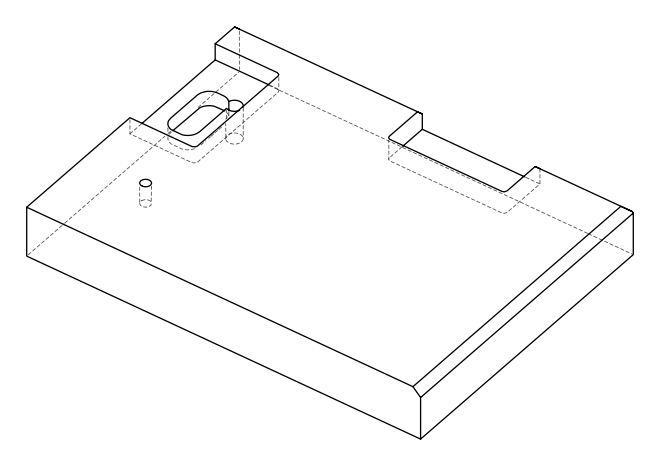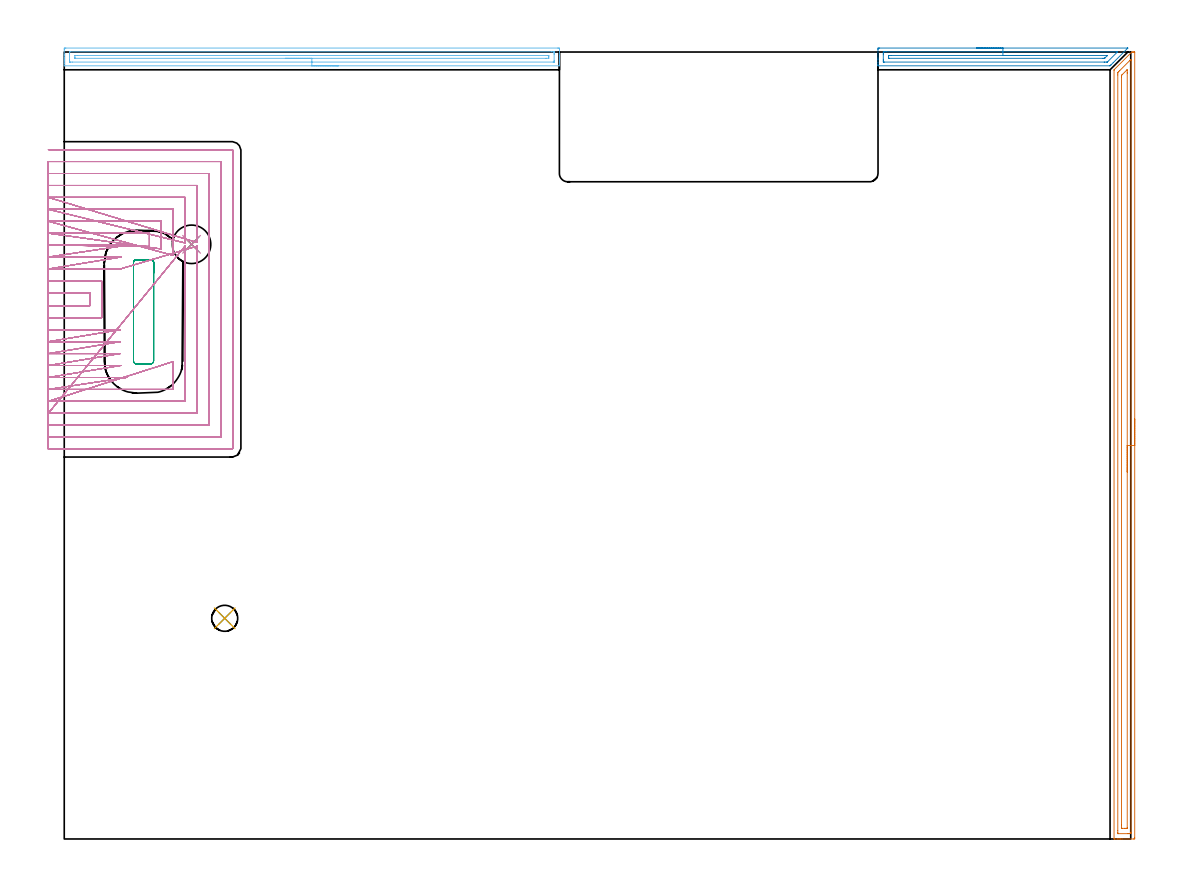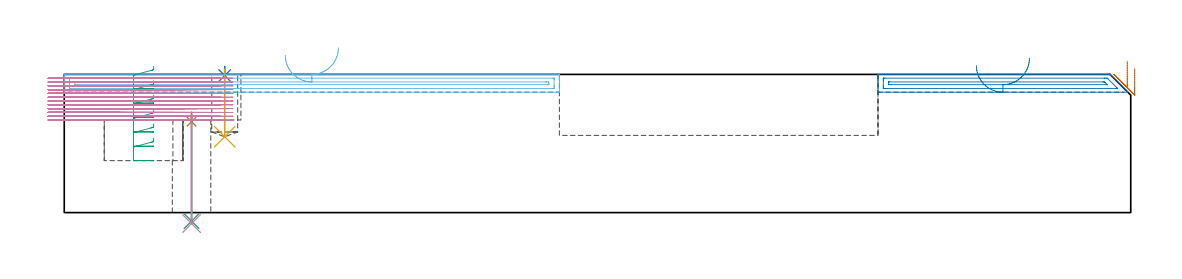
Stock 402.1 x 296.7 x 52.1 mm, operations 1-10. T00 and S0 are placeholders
(PLAN: 11 operations, 6 tool changes, 179.8 min)
(1 SPOT_DRILL | STEP1HOLE | NXT0321_9005460120000 | 0.03 min | 1854 mm3)
(2 SPOT_DRILL_1 | STEP1POCKET | NXT0321_9005460120000 | 0.03 min | 1 mm3)
(3 DRILL_THROUGH_HOLE_INTO_CENTER | STEP1HOLE | NXT0301_065 | 0.17 min | 2440 mm3)
(4 DRILL_TO_ENLARGE_THROUGH_HOLE | STEP1HOLE | NXT0301_106 | 0.17 min | 4288 mm3)
(5 DRILL_BLIND_HOLE_INTO_CENTER | STEP1POCKET | NXT0301_069 | 0.1 min | 1675 mm3)
(6 AREA_MILL | FG_CHAMFER_SURFACE | UGT0205_001 | 4.66 min | 4287 mm3)
(7 AREA_MILL_1 | FG_CHAMFER_SURFACE_1 | UGT0205_001 | 7.27 min | 9027 mm3)
(8 AREA_MILL_2 | FG_CHAMFER_SURFACE_2 | UGT0205_001 | 2.36 min | 2109 mm3)
(9 MILL_RECTANGULAR_POCKET | POCKET_RECTANGULAR_STRAIGHT | UGT0201_105 | Follow Part, ap 5.5, ae 75% | 1.91 min | 54353 mm3)
(10 MILL_SLOT | SLOT_PARTIAL_RECTANGULAR | UGT0201_014 | Follow Part, ap 1.5, ae 75% | 71.77 min | 104526 mm3)
(11 MILL_SLOT_1 | SLOT_PARTIAL_RECTANGULAR_1 | UGT0201_014 | Follow Part, ap 1.5, ae 75% | 91.33 min | 134811 mm3)
(TOOL NXT0321_9005460120000 | NC Spot Drill, 142deg, 12mm, Carbide, Uncoated | D12 PA142 FL30 Z2)
(TOOL NXT0301_065 | Carbide Drill 9.4mm [860.1-0940-075A1-MM 2214] | D9.4 PA140 FL98 Z2)
(TOOL NXT0301_106 | Carbide Drill 14.5mm [860.1-1450-073A1-MM 2214] | D14.5 PA140 FL83 Z2)
(TOOL NXT0301_069 | Carbide Drill 9.8mm [860.1-0980-029A1-MM 2214] | D9.8 PA140 FL47 Z2)
(TOOL UGT0205_001 | Chamfer Mill 20 x 3 x 45 deg. | D20 FL50 Z2)
(TOOL UGT0201_105 | End Mill 22 mm | D22 FL25 Z2)
(TOOL UGT0201_014 | End mill 6 mm | D6 FL24 Z4)
(OP 1 SPOT_DRILL)
G17 G21 G94 G90
T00 M6
G54
G17 G0 G90 X48. Y224.2 S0 M3
G43 Z62.1 H0
G94 G81 G98 Z34.272 F250. R37.9
G80
M5
M2
(OP 2 SPOT_DRILL_1)
G17 G21 G94 G90
T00 M6
G54
G17 G0 G90 X60.5 Y83.2 S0 M3
G43 Z62.1 H0
G94 G81 G98 Z51.678 F250. R55.1
G80
M5
M2
(OP 3 DRILL_THROUGH_HOLE_INTO_CENTER)
G17 G21 G94 G90
T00 M6
G54
G17 G0 G90 X48. Y224.2 S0 M3
G43 Z62.1 H1
G94 G73 G98 Z-3.211 F250. Q7.622 R36.9
G80
M5
M2
(OP 4 DRILL_TO_ENLARGE_THROUGH_HOLE)
G17 G21 G94 G90
T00 M6
G54
G17 G0 G90 X48. Y224.2 S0 M3
G43 Z62.1 H1
G94 G81 G98 Z-4.139 F250. R36.9
G80
M5
M2
(OP 5 DRILL_BLIND_HOLE_INTO_CENTER)
G17 G21 G94 G90
T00 M6
G54
G17 G0 G90 X60.5 Y83.2 S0 M3
G43 Z62.1 H1
G94 G81 G98 Z28.6 F250. R54.1
G80
M5
M2
(OP 6 AREA_MILL)
G17 G21 G94 G90
T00 M6
G54
G17 G0 G90 X103.35 Y291.5 S1061 M3
G43 Z62.1 H0
G94 G1 X103.312 Z61.228 F250.
X103.198 Z60.363
X103.009 Z59.512
X102.747 Z58.68
X102.413 Z57.874
X102.01 Z57.1
X101.542 Z56.364
X101.01 Z55.672
X100.421 Z55.029
X99.778 Z54.44
X99.086 Z53.908
X98.35 Z53.44
X97.576 Z53.037
X96.77 Z52.703
X95.938 Z52.441
X95.087 Z52.252
X94.222 Z52.138
X93.35 Z52.1
X0.151
X0.01 Y291.503 Z52.088
X0.002 Y291.601 Z51.991
X0. Y291.705 Z51.894
Y292.393 Z51.207
Y292.953 Z50.646
Y293.544 Z50.052
Y293.839 Z49.758
Y294.415 Z49.182
Y294.71 Z48.887
Y295.285 Z48.309
Y295.868 Z47.727
Y297.61 Z45.986
X0.003 Y297.898 Z45.699
X0.01 Y298.193 Z45.403
X0.29 Y298.198 Z45.4
X0.597 Y298.2
X186.103
X186.41 Y298.198
X186.69 Y298.193 Z45.403
X186.7 Y297.898 Z45.699
Y295.285 Z48.309
Y294.71 Z48.887
Y294.415 Z49.182
Y293.839 Z49.758
Y293.544 Z50.052
Y292.953 Z50.646
Y292.673 Z50.926
Y291.705 Z51.894
X186.698 Y291.601 Z51.991
X186.69 Y291.503 Z52.088
X186.549 Y291.5 Z52.1
X93.35
Y292.914 Z50.686
X3.026
X2.381 Y292.916 Z50.684
X2.13 Y292.918 Z50.682
X2.041 Y292.921 Z50.679
X2.009 Y292.927 Z50.673
X2.007 Y292.945 Z50.655
X2.002 Y293.043 Z50.557
X2. Y293.544 Z50.056
Y293.916 Z49.684
Y296.156 Z47.444
Y296.528 Z47.072
X2.003 Y296.652 Z46.948
X2.007 Y296.751 Z46.849
X2.01 Y296.777 Z46.823
X2.021 Y296.78 Z46.82
X2.059 Y296.782 Z46.818
X2.381 Y296.785 Z46.815
X183.675 Y296.786 Z46.814
X184.319 Y296.784 Z46.816
X184.57 Y296.782 Z46.818
X184.659 Y296.779 Z46.821
X184.691 Y296.773 Z46.827
X184.693 Y296.755 Z46.845
X184.698 Y296.657 Z46.943
X184.7 Y296.156 Z47.444
Y295.784 Z47.816
Y293.544 Z50.056
Y293.172 Z50.428
X184.698 Y293.048 Z50.552
X184.693 Y292.949 Z50.651
X184.69 Y292.923 Z50.677
X184.679 Y292.921 Z50.679
X184.641 Y292.918 Z50.682
X184.319 Y292.915 Z50.685
X93.35 Y292.914 Z50.686
Y294.328 Z49.272
X4.252 Y294.329 Z49.271
X4.165 Y294.33 Z49.27
X4.077 Y294.333 Z49.267
X4.025 Y294.335 Z49.265
X4.01 Y294.363 Z49.237
X4.007 Y294.415 Z49.185
X4.002 Y294.573 Z49.027
X4.008 Y295.285 Z48.315
X4.01 Y295.359 Z48.241
X4.083 Y295.365 Z48.235
X4.165 Y295.368 Z48.232
X4.968 Y295.371 Z48.229
X5.056 Y295.372 Z48.228
X182.448 Y295.371 Z48.229
X182.536 Y295.37 Z48.23
X182.623 Y295.367 Z48.233
X182.676 Y295.365 Z48.235
X182.69 Y295.337 Z48.263
X182.693 Y295.285 Z48.315
X182.698 Y295.127 Z48.473
X182.692 Y294.415 Z49.185
X182.69 Y294.341 Z49.259
X182.618 Y294.335 Z49.265
X182.536 Y294.332 Z49.268
X181.732 Y294.329 Z49.271
X181.644 Y294.328 Z49.272
X93.35
X92.478 Z49.31
X91.614 Z49.423
X90.762 Z49.612
X89.93 Z49.875
X89.124 Z50.208
X88.35 Z50.611
X87.614 Z51.08
X86.922 Z51.611
X86.279 Z52.2
X85.69 Z52.844
X85.159 Z53.536
X84.69 Z54.272
X84.287 Z55.045
X83.953 Z55.851
X83.691 Z56.683
X83.502 Z57.535
X83.388 Z58.4
X83.35 Z59.272
G0 Z62.1
M5
M2
(OP 7 AREA_MILL_1)
G17 G21 G94 G90
T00 M6
G54
G17 G0 G90 X403.6 Y158.35 S1061 M3
G43 Z62.1 H0
Z54.3
G94 G1 Y158.312 Z53.428 F250.
Y158.198 Z52.564
Y158.009 Z51.712
Y157.747 Z50.88
Y157.413 Z50.074
Y157.01 Z49.3
Y156.542 Z48.564
Y156.01 Z47.872
Y155.421 Z47.229
Y154.778 Z46.64
Y154.086 Z46.109
Y153.35 Z45.64
Y152.576 Z45.237
Y151.77 Z44.903
Y150.938 Z44.641
Y150.086 Z44.452
Y149.222 Z44.338
Y148.35 Z44.3
X403.599 Y0.609 Z44.301
X403.596 Y0.214 Z44.302
X403.592 Y0.01 Z44.305
X403.209 Y0. Z44.688
X398.823 Z49.071
X398.265 Z49.632
X397.946 Z49.95
X397.388 Z50.508
X397.069 Z50.826
X396.085 Z51.814
X395.94 Y0.002 Z51.952
X395.802 Y0.01 Z52.088
X395.8 Y0.163 Z52.1
Y289.842
X395.803 Y289.995 Z52.089
X395.909 Y290.11 Z51.989
X402.344 Y296.544 Z45.556
X402.499 Y296.69 Z45.394
X402.649 Y296.699 Z45.245
X402.967 Y296.7 Z44.932
X403.209 Z44.691
X403.448 Z44.452
X403.594 Y296.69 Z44.305
X403.6 Y296.661 Z44.3
Y148.35
X402.186 Z45.714
X402.185 Y2.543 Z45.715
X402.184 Y2.394 Z45.716
X402.179 Y2.032 Z45.721
X401.832 Y2.009 Z46.068
X401.454 Y2.004 Z46.446
X400.964 Y2. Z46.936
X397.455 Z50.445
X397.282 Y2.003 Z50.618
X397.253 Y2.005 Z50.647
X397.227 Y2.009 Z50.673
X397.221 Y2.045 Z50.679
X397.216 Y2.244 Z50.684
X397.215 Y2.394 Z50.685
X397.214 Y3.139 Z50.686
X397.215 Y288.057 Z50.685
X397.219 Y288.797 Z50.681
X397.221 Y288.95 Z50.679
X397.581 Y289.321 Z50.319
X397.946 Y289.695 Z49.954
X401.663 Y293.413 Z46.237
X401.836 Y293.581 Z46.064
X402.006 Y293.744 Z45.894
X402.179 Y293.891 Z45.721
X402.184 Y293.563 Z45.716
X402.185 Y293.413 Z45.715
X402.186 Y148.35 Z45.714
X400.772 Z47.128
X400.771 Y4.18 Z47.129
X400.77 Y4.081 Z47.13
X400.767 Y4.032 Z47.133
X400.765 Y4.015 Z47.135
X400.746 Y4.008 Z47.154
X400.577 Y4.004 Z47.323
X399.876 Y4. Z48.024
X399.7 Z48.2
X398.998 Y4.001 Z48.902
X398.823 Y4.005 Z49.077
X398.653 Y4.01 Z49.247
X398.635 Y4.18 Z49.265
X398.633 Y4.373 Z49.267
X398.629 Y5.072 Z49.271
Y5.27
Y287.362
X398.631 Y287.709 Z49.269
X398.634 Y287.882 Z49.266
X398.635 Y287.921 Z49.265
X398.668 Y287.959 Z49.232
X398.757 Y288.057 Z49.143
X400.56 Y289.86 Z47.34
X400.577 Y289.874 Z47.323
X400.765 Y290.023 Z47.135
X400.768 Y289.842 Z47.132
X400.77 Y289.646 Z47.13
X400.771 Y288.95 Z47.129
Y288.752
X400.772 Y148.35 Z47.128
Y147.478 Z47.167
Y146.614 Z47.28
Y145.762 Z47.469
Y144.93 Z47.732
Y144.124 Z48.065
Y143.35 Z48.468
Y142.614 Z48.937
Y141.922 Z49.468
Y141.279 Z50.057
Y140.69 Z50.701
Y140.158 Z51.393
Y139.69 Z52.128
Y139.287 Z52.902
Y138.953 Z53.708
Y138.691 Z54.54
Y138.502 Z55.392
Y138.388 Z56.257
Y138.35 Z57.128
G0 Z62.1
M5
M2
(OP 8 AREA_MILL_2)
G17 G21 G94 G90
T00 M6
G54
G17 G0 G90 X343.9 Y298.2 S1061 M3
G43 Z62.1 H0
Z55.4
G94 G1 X343.938 Z54.528 F250.
X344.052 Z53.664
X344.241 Z52.812
X344.503 Z51.98
X344.837 Z51.174
X345.24 Z50.4
X345.709 Z49.664
X346.24 Z48.972
X346.829 Z48.329
X347.472 Z47.74
X348.164 Z47.208
X348.9 Z46.74
X349.674 Z46.337
X350.48 Z46.003
X351.312 Z45.741
X352.164 Z45.552
X353.028 Z45.438
X353.9 Z45.4
X400.852
X400.9 Y298.198 Z45.398
X400.958 Y298.196 Z45.396
X400.975 Y298.193 Z45.398
X400.983 Y298.191 Z45.4
X400.951 Y298.147 Z45.445
X400.866 Y298.064 Z45.532
X400.823 Y298.022 Z45.576
X395.473 Y292.673 Z50.926
X394.603 Y291.802 Z51.796
X394.567 Y291.766 Z51.833
X394.38 Y291.581 Z52.016
X394.295 Y291.503 Z52.089
X394.12 Y291.5 Z52.1
X306.977
X306.81 Y291.503 Z52.088
X306.803 Y291.618 Z51.974
X306.8 Y291.739 Z51.86
Y291.983 Z51.616
Y292.673 Z50.922
Y293.889 Z49.708
Y294.415 Z49.18
Y297.635 Z45.962
X306.804 Y297.898 Z45.699
X306.81 Y298.194 Z45.403
X307.116 Y298.198 Z45.401
X307.424 Y298.2 Z45.4
X353.9
Y296.786 Z46.814
X396.603 Y296.785 Z46.815
X396.801
X397.053 Y296.782 Z46.818
X397.107 Y296.779 Z46.821
X397.087 Y296.749 Z46.851
X396.909 Y296.562 Z47.038
X396.801 Y296.451 Z47.149
X393.452 Y293.102 Z50.498
X393.36 Y293.013 Z50.587
X393.297 Y292.954 Z50.646
X393.261 Y292.923 Z50.677
X393.226 Y292.921 Z50.679
X392.976 Y292.917 Z50.683
X392.332 Y292.915 Z50.685
X392.085 Y292.914 Z50.686
X309.212 Y292.915 Z50.685
X308.961 Y292.917 Z50.683
X308.854 Y292.921 Z50.679
X308.81 Y292.923 Z50.677
X308.808 Y292.948 Z50.652
X308.802 Y293.072 Z50.528
X308.8 Y293.544 Z50.056
Y293.945 Z49.655
Y295.686 Z47.914
X308.801 Y296.156 Z47.444
X308.803 Y296.554 Z47.046
X308.81 Y296.69 Z46.91
X308.817 Y296.779 Z46.821
X308.889 Y296.781 Z46.819
X309.212 Y296.784 Z46.816
X309.46 Y296.785 Z46.815
X310.105 Y296.786 Z46.814
X353.9
Y295.372 Z48.228
X393.138 Y295.371 Z48.229
X393.174 Y295.37 Z48.23
X393.226 Y295.367 Z48.233
X393.242 Y295.366 Z48.234
X393.238 Y295.349 Z48.251
X393.226 Y295.327 Z48.273
X393.206 Y295.305 Z48.295
X393.186 Y295.285 Z48.315
X392.332 Y294.431 Z49.169
X392.315 Y294.415 Z49.185
X392.263 Y294.365 Z49.235
X392.238 Y294.344 Z49.256
X392.227 Y294.337 Z49.263
X392.146 Y294.335 Z49.265
X391.792 Y294.33 Z49.27
X391.615 Y294.329 Z49.271
X310.999
X310.911 Y294.33 Z49.27
X310.852 Y294.333 Z49.267
X310.813 Y294.335 Z49.265
X310.81 Y294.351 Z49.249
X310.805 Y294.415 Z49.185
X310.801 Y294.608 Z48.992
Y295.285 Z48.315
X310.802 Y295.334 Z48.266
X310.806 Y295.357 Z48.243
X310.809 Y295.364 Z48.236
X310.824 Y295.366 Z48.234
X310.912 Y295.37 Z48.23
X310.999 Y295.371 Z48.229
X311.804 Y295.372 Z48.228
X353.9
X354.772 Z48.266
X355.637 Z48.38
X356.488 Z48.569
X357.32 Z48.832
X358.126 Z49.165
X358.9 Z49.568
X359.636 Z50.037
X360.328 Z50.568
X360.971 Z51.157
X361.56 Z51.801
X362.092 Z52.493
X362.56 Z53.228
X362.963 Z54.002
X363.297 Z54.808
X363.559 Z55.64
X363.748 Z56.492
X363.862 Z57.357
X363.9 Z58.228
G0 Z62.1
M5
M2
(OP 9 MILL_RECTANGULAR_POCKET)
G17 G21 G94 G90
T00 M6
G54
G17 G0 G90 X33.7 Y213.269 S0 M3
G43 Z62.1 H0
Z55.1
G94 G1 X33.699 Y217.249 Z54.034 F250.
X33.679 Y217.733 Z53.904
X33.329 Y218.067 Z53.774
X33.217 Y218.175 Z53.732
X32.95 Y218.323 Z53.651
X32.655 Y218.4 Z53.569
X27.145 Z52.092
X26.766 Y218.286 Z51.986
X26.444 Y218.056 Z51.88
X26.214 Y217.734 Z51.774
X26.1 Y217.355 Z51.669
Y217.2 Z51.627
Y198.75 Z46.683
Y180.3 F500.
G3 X27.3 Y179.1 R1.2
G1 X32.5
G3 X33.7 Y180.3 R1.2
G1 Y217.2
X33.699 Y217.249
X33.679 Y217.733
X33.329 Y218.067
G3 X32.5 Y218.4 R1.2
G1 X27.3
G3 X26.1 Y217.2 R1.2
G1 Y198.75
Y197.75
G0 X33.7 Y213.269 Z49.683
G1 X33.699 Y217.249 Z48.617 F250.
X33.679 Y217.733 Z48.487
X33.329 Y218.067 Z48.357
X33.217 Y218.175 Z48.316
X32.95 Y218.323 Z48.234
X32.655 Y218.4 Z48.152
X27.145 Z46.676
X26.766 Y218.286 Z46.57
X26.444 Y218.056 Z46.464
X26.214 Y217.734 Z46.358
X26.1 Y217.355 Z46.252
Y217.2 Z46.21
Y198.75 Z41.267
Y180.3 F500.
G3 X27.3 Y179.1 R1.2
G1 X32.5
G3 X33.7 Y180.3 R1.2
G1 Y217.2
X33.699 Y217.249
X33.679 Y217.733
X33.329 Y218.067
G3 X32.5 Y218.4 R1.2
G1 X27.3
G3 X26.1 Y217.2 R1.2
G1 Y198.75
Y197.75
G0 X33.7 Y213.269 Z44.267
G1 X33.699 Y217.249 Z43.2 F250.
X33.679 Y217.733 Z43.071
X33.329 Y218.067 Z42.941
X33.217 Y218.175 Z42.899
X32.95 Y218.323 Z42.817
X32.655 Y218.4 Z42.736
X27.145 Z41.259
X26.766 Y218.286 Z41.153
X26.444 Y218.056 Z41.047
X26.214 Y217.734 Z40.941
X26.1 Y217.355 Z40.835
Y217.2 Z40.794
Y198.75 Z35.85
Y180.3 F500.
G3 X27.3 Y179.1 R1.2
G1 X32.5
G3 X33.7 Y180.3 R1.2
G1 Y217.2
X33.699 Y217.249
X33.679 Y217.733
X33.329 Y218.067
G3 X32.5 Y218.4 R1.2
G1 X27.3
G3 X26.1 Y217.2 R1.2
G1 Y198.75
Y197.75
G0 X33.7 Y213.269 Z38.85
G1 X33.699 Y217.249 Z37.784 F250.
X33.679 Y217.733 Z37.654
X33.329 Y218.067 Z37.524
X33.217 Y218.175 Z37.483
X32.95 Y218.323 Z37.401
X32.655 Y218.4 Z37.319
X27.145 Z35.843
X26.766 Y218.286 Z35.737
X26.444 Y218.056 Z35.631
X26.214 Y217.734 Z35.525
X26.1 Y217.355 Z35.419
Y217.2 Z35.377
Y198.75 Z30.433
Y180.3 F500.
G3 X27.3 Y179.1 R1.2
G1 X32.5
G3 X33.7 Y180.3 R1.2
G1 Y217.2
X33.699 Y217.249
X33.679 Y217.733
X33.329 Y218.067
G3 X32.5 Y218.4 R1.2
G1 X27.3
G3 X26.1 Y217.2 R1.2
G1 Y198.75
Y197.75
G0 X33.7 Y213.269 Z33.433
G1 X33.699 Y217.249 Z32.367 F250.
X33.679 Y217.733 Z32.237
X33.329 Y218.067 Z32.107
X33.217 Y218.175 Z32.066
X32.95 Y218.323 Z31.984
X32.655 Y218.4 Z31.902
X27.145 Z30.426
X26.766 Y218.286 Z30.32
X26.444 Y218.056 Z30.214
X26.214 Y217.734 Z30.108
X26.1 Y217.355 Z30.002
Y217.2 Z29.96
Y198.75 Z25.017
Y180.3 F500.
G3 X27.3 Y179.1 R1.2
G1 X32.5
G3 X33.7 Y180.3 R1.2
G1 Y217.2
X33.699 Y217.249
X33.679 Y217.733
X33.329 Y218.067
G3 X32.5 Y218.4 R1.2
G1 X27.3
G3 X26.1 Y217.2 R1.2
G1 Y198.75
Y197.75
G0 X33.7 Y213.269 Z28.017
G1 X33.699 Y217.249 Z26.95 F250.
X33.679 Y217.733 Z26.821
X33.329 Y218.067 Z26.691
X33.217 Y218.175 Z26.649
X32.95 Y218.323 Z26.567
X32.655 Y218.4 Z26.486
X27.145 Z25.009
X26.766 Y218.286 Z24.903
X26.444 Y218.056 Z24.797
X26.214 Y217.734 Z24.691
X26.1 Y217.355 Z24.585
Y217.2 Z24.544
Y198.75 Z19.6
Y180.3 F500.
G3 X27.3 Y179.1 R1.2
G1 X32.5
G3 X33.7 Y180.3 R1.2
G1 Y217.2
X33.699 Y217.249
X33.679 Y217.733
X33.329 Y218.067
G3 X32.5 Y218.4 R1.2
G1 X27.3
G3 X26.1 Y217.2 R1.2
G1 Y198.75
Y197.75
G0 Z62.1
M5
M2
(OP 10 MILL_SLOT)
G17 G21 G94 G90
T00 M6
G54
G17 G0 G90 X-6. Y201. S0 M3
G43 Z62.1 H0
Z50.667
G94 G1 X-3. F250.
X9.6 F500.
Y205.9
X-3.
X-6. F250.
Y196.5
X-3.
X14.1 F500.
Y210.4
X-3.
X-6. F250.
Y192.
X-3.
X18.1 F500.
X21.1 F250.
X-6. Y187.5 F500.
X-3. F250.
X18.1 F500.
X21.1 F250.
X-6. Y183. F500.
X-3. F250.
X18.1 F500.
X21.1 F250.
X-6. Y178.5 F500.
X-3. F250.
X18.283 F500.
X21.283 F250.
X-6. Y174. F500.
X-3. F250.
X20.577 F500.
X23.577 F250.
X-6. Y169.5 F500.
X-3. F250.
X41.1 F500.
Y176.992
Y179.992 F250.
X-6. Y165. F500.
X-3. F250.
X45.6 F500.
Y220.598
Y223.598 F250.
X-6. Y160.5 F500.
X-3. F250.
X50.1 F500.
Y220.51
Y223.51 F250.
X21.1 Y214.9 F500.
X18.1 F250.
X-3. F500.
X-6. F250.
X21.367 Y219.4 F500.
X18.367 F250.
X-3. F500.
X-6. F250.
X23.974 Y223.9 F500.
X20.974 F250.
X-3. F500.
X-6. F250.
X32.1 Y223.409 F500.
Y226.409 F250.
Y228.4 F500.
X-3.
X-6. F250.
X36.6 Y222.447 F500.
Y225.447 F250.
Y232.9 F500.
X-3.
X-6. F250.
X41.1 Y220.001 F500.
Y223.001 F250.
Y237.4 F500.
X-3.
X-6. F250.
X45.6 Y224.703 F500.
Y227.703 F250.
Y241.9 F500.
X-3.
X-6. F250.
X50.1 Y224.879 F500.
Y227.879 F250.
Y246.4 F500.
X-3.
X-6. F250.
Y156.
X-3.
X54.6 F500.
Y250.9
X-3.
X-6. F250.
Y151.5
X-3.
X59.1 F500.
Y255.4
X-3.
X-6. F250.
Y147.
X-3.
X63.2 F500.
G3 X63.6 Y147.4 R0.4
G1 Y259.5
G3 X63.2 Y259.9 R0.4
G1 X-3.
X-6. F250.
G0 Y201. Z49.233
G1 X-3.
X9.6 F500.
Y205.9
X-3.
X-6. F250.
Y196.5
X-3.
X14.1 F500.
Y210.4
X-3.
X-6. F250.
Y192.
X-3.
X18.1 F500.
X21.1 F250.
X-6. Y187.5 F500.
X-3. F250.
X18.1 F500.
X21.1 F250.
X-6. Y183. F500.
X-3. F250.
X18.1 F500.
X21.1 F250.
X-6. Y178.5 F500.
X-3. F250.
X18.283 F500.
X21.283 F250.
X-6. Y174. F500.
X-3. F250.
X20.577 F500.
X23.577 F250.
X-6. Y169.5 F500.
X-3. F250.
X41.1 F500.
Y176.992
Y179.992 F250.
X-6. Y165. F500.
X-3. F250.
X45.6 F500.
Y220.598
Y223.598 F250.
X-6. Y160.5 F500.
X-3. F250.
X50.1 F500.
Y220.51
Y223.51 F250.
X21.1 Y214.9 F500.
X18.1 F250.
X-3. F500.
X-6. F250.
X21.367 Y219.4 F500.
X18.367 F250.
X-3. F500.
X-6. F250.
X23.974 Y223.9 F500.
X20.974 F250.
X-3. F500.
X-6. F250.
X32.1 Y223.409 F500.
Y226.409 F250.
Y228.4 F500.
X-3.
X-6. F250.
X36.6 Y222.447 F500.
Y225.447 F250.
Y232.9 F500.
X-3.
X-6. F250.
X41.1 Y220.001 F500.
Y223.001 F250.
Y237.4 F500.
X-3.
X-6. F250.
X45.6 Y224.703 F500.
Y227.703 F250.
Y241.9 F500.
X-3.
X-6. F250.
X50.1 Y224.879 F500.
Y227.879 F250.
Y246.4 F500.
X-3.
X-6. F250.
Y156.
X-3.
X54.6 F500.
Y250.9
X-3.
X-6. F250.
Y151.5
X-3.
X59.1 F500.
Y255.4
X-3.
X-6. F250.
Y147.
X-3.
X63.2 F500.
G3 X63.6 Y147.4 R0.4
G1 Y259.5
G3 X63.2 Y259.9 R0.4
G1 X-3.
X-6. F250.
G0 Y201. Z47.8
G1 X-3.
X9.6 F500.
Y205.9
X-3.
X-6. F250.
Y196.5
X-3.
X14.1 F500.
Y210.4
X-3.
X-6. F250.
Y192.
X-3.
X18.1 F500.
X21.1 F250.
X-6. Y187.5 F500.
X-3. F250.
X18.1 F500.
X21.1 F250.
X-6. Y183. F500.
X-3. F250.
X18.1 F500.
X21.1 F250.
X-6. Y178.5 F500.
X-3. F250.
X18.283 F500.
X21.283 F250.
X-6. Y174. F500.
X-3. F250.
X20.576 F500.
X23.576 F250.
X-6. Y169.5 F500.
X-3. F250.
X41.1 F500.
Y176.992
Y179.992 F250.
X-6. Y165. F500.
X-3. F250.
X45.6 F500.
Y220.598
Y223.598 F250.
X-6. Y160.5 F500.
X-3. F250.
X50.1 F500.
Y220.51
Y223.51 F250.
X21.1 Y214.9 F500.
X18.1 F250.
X-3. F500.
X-6. F250.
X21.367 Y219.4 F500.
X18.367 F250.
X-3. F500.
X-6. F250.
X23.973 Y223.9 F500.
X20.973 F250.
X-3. F500.
X-6. F250.
X32.1 Y223.409 F500.
Y226.409 F250.
Y228.4 F500.
X-3.
X-6. F250.
X36.6 Y222.447 F500.
Y225.447 F250.
Y232.9 F500.
X-3.
X-6. F250.
X41.1 Y220. F500.
Y223. F250.
Y237.4 F500.
X-3.
X-6. F250.
X45.6 Y224.703 F500.
Y227.703 F250.
Y241.9 F500.
X-3.
X-6. F250.
X50.1 Y224.88 F500.
Y227.88 F250.
Y246.4 F500.
X-3.
X-6. F250.
Y156.
X-3.
X54.6 F500.
Y250.9
X-3.
X-6. F250.
Y151.5
X-3.
X59.1 F500.
Y255.4
X-3.
X-6. F250.
Y147.
X-3.
X63.2 F500.
G3 X63.6 Y147.4 R0.4
G1 Y259.5
G3 X63.2 Y259.9 R0.4
G1 X-3.
X-6. F250.
G0 Y201. Z46.367
G1 X-3.
X9.6 F500.
Y205.9
X-3.
X-6. F250.
Y196.5
X-3.
X14.1 F500.
Y210.4
X-3.
X-6. F250.
Y192.
X-3.
X18.1 F500.
X21.1 F250.
X-6. Y187.5 F500.
X-3. F250.
X18.1 F500.
X21.1 F250.
X-6. Y183. F500.
X-3. F250.
X18.1 F500.
X21.1 F250.
X-6. Y178.5 F500.
X-3. F250.
X18.283 F500.
X21.283 F250.
X-6. Y174. F500.
X-3. F250.
X20.576 F500.
X23.576 F250.
X-6. Y169.5 F500.
X-3. F250.
X41.1 F500.
Y176.992
Y179.992 F250.
X-6. Y165. F500.
X-3. F250.
X45.6 F500.
Y220.598
Y223.598 F250.
X-6. Y160.5 F500.
X-3. F250.
X50.1 F500.
Y220.51
Y223.51 F250.
X21.1 Y214.9 F500.
X18.1 F250.
X-3. F500.
X-6. F250.
X21.367 Y219.4 F500.
X18.367 F250.
X-3. F500.
X-6. F250.
X23.973 Y223.9 F500.
X20.973 F250.
X-3. F500.
X-6. F250.
X32.1 Y223.409 F500.
Y226.409 F250.
Y228.4 F500.
X-3.
X-6. F250.
X36.6 Y222.447 F500.
Y225.447 F250.
Y232.9 F500.
X-3.
X-6. F250.
X41.1 Y220. F500.
Y223. F250.
Y237.4 F500.
X-3.
X-6. F250.
X45.6 Y224.703 F500.
Y227.703 F250.
Y241.9 F500.
X-3.
X-6. F250.
X50.1 Y224.88 F500.
Y227.88 F250.
Y246.4 F500.
X-3.
X-6. F250.
Y156.
X-3.
X54.6 F500.
Y250.9
X-3.
X-6. F250.
Y151.5
X-3.
X59.1 F500.
Y255.4
X-3.
X-6. F250.
Y147.
X-3.
X63.2 F500.
G3 X63.6 Y147.4 R0.4
G1 Y259.5
G3 X63.2 Y259.9 R0.4
G1 X-3.
X-6. F250.
G0 Y201. Z44.933
G1 X-3.
X9.6 F500.
Y205.9
X-3.
X-6. F250.
Y196.5
X-3.
X14.1 F500.
Y210.4
X-3.
X-6. F250.
Y192.
X-3.
X18.1 F500.
X21.1 F250.
X-6. Y187.5 F500.
X-3. F250.
X18.1 F500.
X21.1 F250.
X-6. Y183. F500.
X-3. F250.
X18.1 F500.
X21.1 F250.
X-6. Y178.5 F500.
X-3. F250.
X18.283 F500.
X21.283 F250.
X-6. Y174. F500.
X-3. F250.
X20.576 F500.
X23.576 F250.
X-6. Y169.5 F500.
X-3. F250.
X41.1 F500.
Y176.992
Y179.992 F250.
X-6. Y165. F500.
X-3. F250.
X45.6 F500.
Y220.598
Y223.598 F250.
X-6. Y160.5 F500.
X-3. F250.
X50.1 F500.
Y220.51
Y223.51 F250.
X21.1 Y214.9 F500.
X18.1 F250.
X-3. F500.
X-6. F250.
X21.367 Y219.4 F500.
X18.367 F250.
X-3. F500.
X-6. F250.
X23.973 Y223.9 F500.
X20.973 F250.
X-3. F500.
X-6. F250.
X32.1 Y223.409 F500.
Y226.409 F250.
Y228.4 F500.
X-3.
X-6. F250.
X36.6 Y222.447 F500.
Y225.447 F250.
Y232.9 F500.
X-3.
X-6. F250.
X41.1 Y220. F500.
Y223. F250.
Y237.4 F500.
X-3.
X-6. F250.
X45.6 Y224.703 F500.
Y227.703 F250.
Y241.9 F500.
X-3.
X-6. F250.
X50.1 Y224.88 F500.
Y227.88 F250.
Y246.4 F500.
X-3.
X-6. F250.
Y156.
X-3.
X54.6 F500.
Y250.9
X-3.
X-6. F250.
Y151.5
X-3.
X59.1 F500.
Y255.4
X-3.
X-6. F250.
Y147.
X-3.
X63.2 F500.
G3 X63.6 Y147.4 R0.4
G1 Y259.5
G3 X63.2 Y259.9 R0.4
G1 X-3.
X-6. F250.
G0 Y201. Z43.5
G1 X-3.
X9.6 F500.
Y205.9
X-3.
X-6. F250.
Y196.5
X-3.
X14.1 F500.
Y210.4
X-3.
X-6. F250.
Y192.
X-3.
X18.1 F500.
X21.1 F250.
X-6. Y187.5 F500.
X-3. F250.
X18.1 F500.
X21.1 F250.
X-6. Y183. F500.
X-3. F250.
X18.1 F500.
X21.1 F250.
X-6. Y178.5 F500.
X-3. F250.
X18.283 F500.
X21.283 F250.
X-6. Y174. F500.
X-3. F250.
X20.576 F500.
X23.576 F250.
X-6. Y169.5 F500.
X-3. F250.
X41.1 F500.
Y176.992
Y179.992 F250.
X-6. Y165. F500.
X-3. F250.
X45.6 F500.
Y220.598
Y223.598 F250.
X-6. Y160.5 F500.
X-3. F250.
X50.1 F500.
Y220.51
Y223.51 F250.
X21.1 Y214.9 F500.
X18.1 F250.
X-3. F500.
X-6. F250.
X21.367 Y219.4 F500.
X18.367 F250.
X-3. F500.
X-6. F250.
X23.973 Y223.9 F500.
X20.973 F250.
X-3. F500.
X-6. F250.
X32.1 Y223.409 F500.
Y226.409 F250.
Y228.4 F500.
X-3.
X-6. F250.
X36.6 Y222.447 F500.
Y225.447 F250.
Y232.9 F500.
X-3.
X-6. F250.
X41.1 Y220. F500.
Y223. F250.
Y237.4 F500.
X-3.
X-6. F250.
X45.6 Y224.703 F500.
Y227.703 F250.
Y241.9 F500.
X-3.
X-6. F250.
X50.1 Y224.88 F500.
Y227.88 F250.
Y246.4 F500.
X-3.
X-6. F250.
Y156.
X-3.
X54.6 F500.
Y250.9
X-3.
X-6. F250.
Y151.5
X-3.
X59.1 F500.
Y255.4
X-3.
X-6. F250.
Y147.
X-3.
X63.2 F500.
G3 X63.6 Y147.4 R0.4
G1 Y259.5
G3 X63.2 Y259.9 R0.4
G1 X-3.
X-6. F250.
G0 Y201. Z42.067
G1 X-3.
X9.6 F500.
Y205.9
X-3.
X-6. F250.
Y196.5
X-3.
X14.1 F500.
Y210.4
X-3.
X-6. F250.
Y192.
X-3.
X18.1 F500.
X21.1 F250.
X-6. Y187.5 F500.
X-3. F250.
X18.1 F500.
X21.1 F250.
X-6. Y183. F500.
X-3. F250.
X18.1 F500.
X21.1 F250.
X-6. Y178.5 F500.
X-3. F250.
X18.283 F500.
X21.283 F250.
X-6. Y174. F500.
X-3. F250.
X20.576 F500.
X23.576 F250.
X-6. Y169.5 F500.
X-3. F250.
X41.1 F500.
Y176.992
Y179.992 F250.
X-6. Y165. F500.
X-3. F250.
X45.6 F500.
Y220.598
Y223.598 F250.
X-6. Y160.5 F500.
X-3. F250.
X50.1 F500.
Y220.51
Y223.51 F250.
X21.1 Y214.9 F500.
X18.1 F250.
X-3. F500.
X-6. F250.
X21.367 Y219.4 F500.
X18.367 F250.
X-3. F500.
X-6. F250.
X23.973 Y223.9 F500.
X20.973 F250.
X-3. F500.
X-6. F250.
X32.1 Y223.409 F500.
Y226.409 F250.
Y228.4 F500.
X-3.
X-6. F250.
X36.6 Y222.447 F500.
Y225.447 F250.
Y232.9 F500.
X-3.
X-6. F250.
X41.1 Y220. F500.
Y223. F250.
Y237.4 F500.
X-3.
X-6. F250.
X45.6 Y224.703 F500.
Y227.703 F250.
Y241.9 F500.
X-3.
X-6. F250.
X50.1 Y224.88 F500.
Y227.88 F250.
Y246.4 F500.
X-3.
X-6. F250.
Y156.
X-3.
X54.6 F500.
Y250.9
X-3.
X-6. F250.
Y151.5
X-3.
X59.1 F500.
Y255.4
X-3.
X-6. F250.
Y147.
X-3.
X63.2 F500.
G3 X63.6 Y147.4 R0.4
G1 Y259.5
G3 X63.2 Y259.9 R0.4
G1 X-3.
X-6. F250.
G0 Y201. Z40.633
G1 X-3.
X9.6 F500.
Y205.9
X-3.
X-6. F250.
Y196.5
X-3.
X14.1 F500.
Y210.4
X-3.
X-6. F250.
Y192.
X-3.
X18.1 F500.
X21.1 F250.
X-6. Y187.5 F500.
X-3. F250.
X18.1 F500.
X21.1 F250.
X-6. Y183. F500.
X-3. F250.
X18.1 F500.
X21.1 F250.
X-6. Y178.5 F500.
X-3. F250.
X18.283 F500.
X21.283 F250.
X-6. Y174. F500.
X-3. F250.
X20.576 F500.
X23.576 F250.
X-6. Y169.5 F500.
X-3. F250.
X41.1 F500.
Y176.992
Y179.992 F250.
X-6. Y165. F500.
X-3. F250.
X45.6 F500.
Y220.598
Y223.598 F250.
X-6. Y160.5 F500.
X-3. F250.
X50.1 F500.
Y220.51
Y223.51 F250.
X21.1 Y214.9 F500.
X18.1 F250.
X-3. F500.
X-6. F250.
X21.367 Y219.4 F500.
X18.367 F250.
X-3. F500.
X-6. F250.
X23.973 Y223.9 F500.
X20.973 F250.
X-3. F500.
X-6. F250.
X32.1 Y223.408 F500.
Y226.408 F250.
Y228.4 F500.
X-3.
X-6. F250.
X36.6 Y222.447 F500.
Y225.447 F250.
Y232.9 F500.
X-3.
X-6. F250.
X41.1 Y220. F500.
Y223. F250.
Y237.4 F500.
X-3.
X-6. F250.
X45.6 Y224.703 F500.
Y227.703 F250.
Y241.9 F500.
X-3.
X-6. F250.
X50.1 Y224.88 F500.
Y227.88 F250.
Y246.4 F500.
X-3.
X-6. F250.
Y156.
X-3.
X54.6 F500.
Y250.9
X-3.
X-6. F250.
Y151.5
X-3.
X59.1 F500.
Y255.4
X-3.
X-6. F250.
Y147.
X-3.
X63.2 F500.
G3 X63.6 Y147.4 R0.4
G1 Y259.5
G3 X63.2 Y259.9 R0.4
G1 X-3.
X-6. F250.
G0 Y201. Z39.2
G1 X-3.
X9.6 F500.
Y205.9
X-3.
X-6. F250.
Y196.5
X-3.
X14.1 F500.
Y210.4
X-3.
X-6. F250.
Y192.
X-3.
X18.1 F500.
X21.1 F250.
X-6. Y187.5 F500.
X-3. F250.
X18.1 F500.
X21.1 F250.
X-6. Y183. F500.
X-3. F250.
X18.1 F500.
X21.1 F250.
X-6. Y178.5 F500.
X-3. F250.
X18.283 F500.
X21.283 F250.
X-6. Y174. F500.
X-3. F250.
X20.576 F500.
X23.576 F250.
X-6. Y169.5 F500.
X-3. F250.
X41.1 F500.
Y176.993
Y179.993 F250.
X-6. Y165. F500.
X-3. F250.
X45.6 F500.
Y220.598
Y223.598 F250.
X-6. Y160.5 F500.
X-3. F250.
X50.1 F500.
Y220.51
Y223.51 F250.
X21.1 Y214.9 F500.
X18.1 F250.
X-3. F500.
X-6. F250.
X21.367 Y219.4 F500.
X18.367 F250.
X-3. F500.
X-6. F250.
X23.98 Y223.9 F500.
X20.98 F250.
X-3. F500.
X-6. F250.
X32.1 Y223.408 F500.
Y226.408 F250.
Y228.4 F500.
X-3.
X-6. F250.
X36.6 Y222.447 F500.
Y225.447 F250.
Y232.9 F500.
X-3.
X-6. F250.
X41.1 Y220. F500.
Y223. F250.
Y237.4 F500.
X-3.
X-6. F250.
X45.6 Y224.703 F500.
Y227.703 F250.
Y241.9 F500.
X-3.
X-6. F250.
X50.1 Y224.88 F500.
Y227.88 F250.
Y246.4 F500.
X-3.
X-6. F250.
Y156.
X-3.
X54.6 F500.
Y250.9
X-3.
X-6. F250.
Y151.5
X-3.
X59.1 F500.
Y255.4
X-3.
X-6. F250.
Y147.
X-3.
X63.2 F500.
G3 X63.6 Y147.4 R0.4
G1 Y259.5
G3 X63.2 Y259.9 R0.4
G1 X-3.
X-6. F250.
G0 Y201. Z37.767
G1 X-3.
X9.6 F500.
Y205.9
X-3.
X-6. F250.
Y196.5
X-3.
X14.1 F500.
Y210.4
X-3.
X-6. F250.
Y192.
X-3.
X18.1 F500.
X21.1 F250.
X-6. Y187.5 F500.
X-3. F250.
X18.1 F500.
X21.1 F250.
X-6. Y183. F500.
X-3. F250.
X18.1 F500.
X21.1 F250.
X-6. Y178.5 F500.
X-3. F250.
X18.283 F500.
X21.283 F250.
X-6. Y174. F500.
X-3. F250.
X20.577 F500.
X23.577 F250.
X-6. Y169.5 F500.
X-3. F250.
X41.1 F500.
Y176.993
Y179.993 F250.
X-6. Y165. F500.
X-3. F250.
X45.6 F500.
Y220.598
Y223.598 F250.
X-6. Y160.5 F500.
X-3. F250.
X50.1 F500.
Y220.51
Y223.51 F250.
X21.1 Y214.9 F500.
X18.1 F250.
X-3. F500.
X-6. F250.
X21.366 Y219.4 F500.
X18.366 F250.
X-3. F500.
X-6. F250.
X23.98 Y223.9 F500.
X20.98 F250.
X-3. F500.
X-6. F250.
X32.1 Y223.408 F500.
Y226.408 F250.
Y228.4 F500.
X-3.
X-6. F250.
X36.6 Y222.447 F500.
Y225.447 F250.
Y232.9 F500.
X-3.
X-6. F250.
X41.1 Y220. F500.
Y223. F250.
Y237.4 F500.
X-3.
X-6. F250.
X45.6 Y224.703 F500.
Y227.703 F250.
Y241.9 F500.
X-3.
X-6. F250.
X50.1 Y224.879 F500.
Y227.879 F250.
Y246.4 F500.
X-3.
X-6. F250.
Y156.
X-3.
X54.6 F500.
Y250.9
X-3.
X-6. F250.
Y151.5
X-3.
X59.1 F500.
Y255.4
X-3.
X-6. F250.
Y147.
X-3.
X63.2 F500.
G3 X63.6 Y147.4 R0.4
G1 Y259.5
G3 X63.2 Y259.9 R0.4
G1 X-3.
X-6. F250.
G0 Y201. Z36.333
G1 X-3.
X9.6 F500.
Y205.9
X-3.
X-6. F250.
Y196.5
X-3.
X14.1 F500.
Y210.4
X-3.
X-6. F250.
Y192.
X-3.
X18.1 F500.
X21.1 F250.
X-6. Y187.5 F500.
X-3. F250.
X18.1 F500.
X21.1 F250.
X-6. Y183. F500.
X-3. F250.
X18.1 F500.
X21.1 F250.
X-6. Y178.5 F500.
X-3. F250.
X18.283 F500.
X21.283 F250.
X-6. Y174. F500.
X-3. F250.
X20.577 F500.
X23.577 F250.
X-6. Y169.5 F500.
X-3. F250.
X41.1 F500.
Y176.992
Y179.992 F250.
X-6. Y165. F500.
X-3. F250.
X45.6 F500.
Y220.598
Y223.598 F250.
X-6. Y160.5 F500.
X-3. F250.
X50.1 F500.
Y220.51
Y223.51 F250.
X21.1 Y214.9 F500.
X18.1 F250.
X-3. F500.
X-6. F250.
X21.367 Y219.4 F500.
X18.367 F250.
X-3. F500.
X-6. F250.
X23.974 Y223.9 F500.
X20.974 F250.
X-3. F500.
X-6. F250.
X32.1 Y223.409 F500.
Y226.409 F250.
Y228.4 F500.
X-3.
X-6. F250.
X36.6 Y222.44 F500.
Y225.44 F250.
Y232.9 F500.
X-3.
X-6. F250.
X41.1 Y220.001 F500.
Y223.001 F250.
Y237.4 F500.
X-3.
X-6. F250.
X45.6 Y224.703 F500.
Y227.703 F250.
Y241.9 F500.
X-3.
X-6. F250.
X50.1 Y224.879 F500.
Y227.879 F250.
Y246.4 F500.
X-3.
X-6. F250.
Y156.
X-3.
X54.6 F500.
Y250.9
X-3.
X-6. F250.
Y151.5
X-3.
X59.1 F500.
Y255.4
X-3.
X-6. F250.
Y147.
X-3.
X63.2 F500.
G3 X63.6 Y147.4 R0.4
G1 Y259.5
G3 X63.2 Y259.9 R0.4
G1 X-3.
X-6. F250.
G0 Y201. Z34.9
G1 X-3.
X9.6 F500.
Y205.9
X-3.
X-6. F250.
Y196.5
X-3.
X14.1 F500.
Y210.4
X-3.
X-6. F250.
Y192.
X-3.
X18.1 F500.
X21.1 F250.
X-6. Y187.5 F500.
X-3. F250.
X18.1 F500.
X21.1 F250.
X-6. Y183. F500.
X-3. F250.
X18.1 F500.
X21.1 F250.
X-6. Y178.5 F500.
X-3. F250.
X18.283 F500.
X21.283 F250.
X-6. Y174. F500.
X-3. F250.
X20.576 F500.
X23.576 F250.
X-6. Y169.5 F500.
X-3. F250.
X41.1 F500.
Y176.992
Y179.992 F250.
X-6. Y165. F500.
X-3. F250.
X45.6 F500.
Y220.598
Y223.598 F250.
X-6. Y160.5 F500.
X-3. F250.
X50.1 F500.
Y220.51
Y223.51 F250.
X21.1 Y214.9 F500.
X18.1 F250.
X-3. F500.
X-6. F250.
X21.367 Y219.4 F500.
X18.367 F250.
X-3. F500.
X-6. F250.
X23.973 Y223.9 F500.
X20.973 F250.
X-3. F500.
X-6. F250.
X32.1 Y223.409 F500.
Y226.409 F250.
Y228.4 F500.
X-3.
X-6. F250.
X36.6 Y222.44 F500.
Y225.44 F250.
Y232.9 F500.
X-3.
X-6. F250.
X41.1 Y220. F500.
Y223. F250.
Y237.4 F500.
X-3.
X-6. F250.
X45.6 Y224.703 F500.
Y227.703 F250.
Y241.9 F500.
X-3.
X-6. F250.
X50.1 Y224.88 F500.
Y227.88 F250.
Y246.4 F500.
X-3.
X-6. F250.
Y156.
X-3.
X54.6 F500.
Y250.9
X-3.
X-6. F250.
Y151.5
X-3.
X59.1 F500.
Y255.4
X-3.
X-6. F250.
Y147.
X-3.
X63.2 F500.
G3 X63.6 Y147.4 R0.4
G1 Y259.5
G3 X63.2 Y259.9 R0.4
G1 X-3.
X-6. F250.
G0 Z62.1
M5
M2
